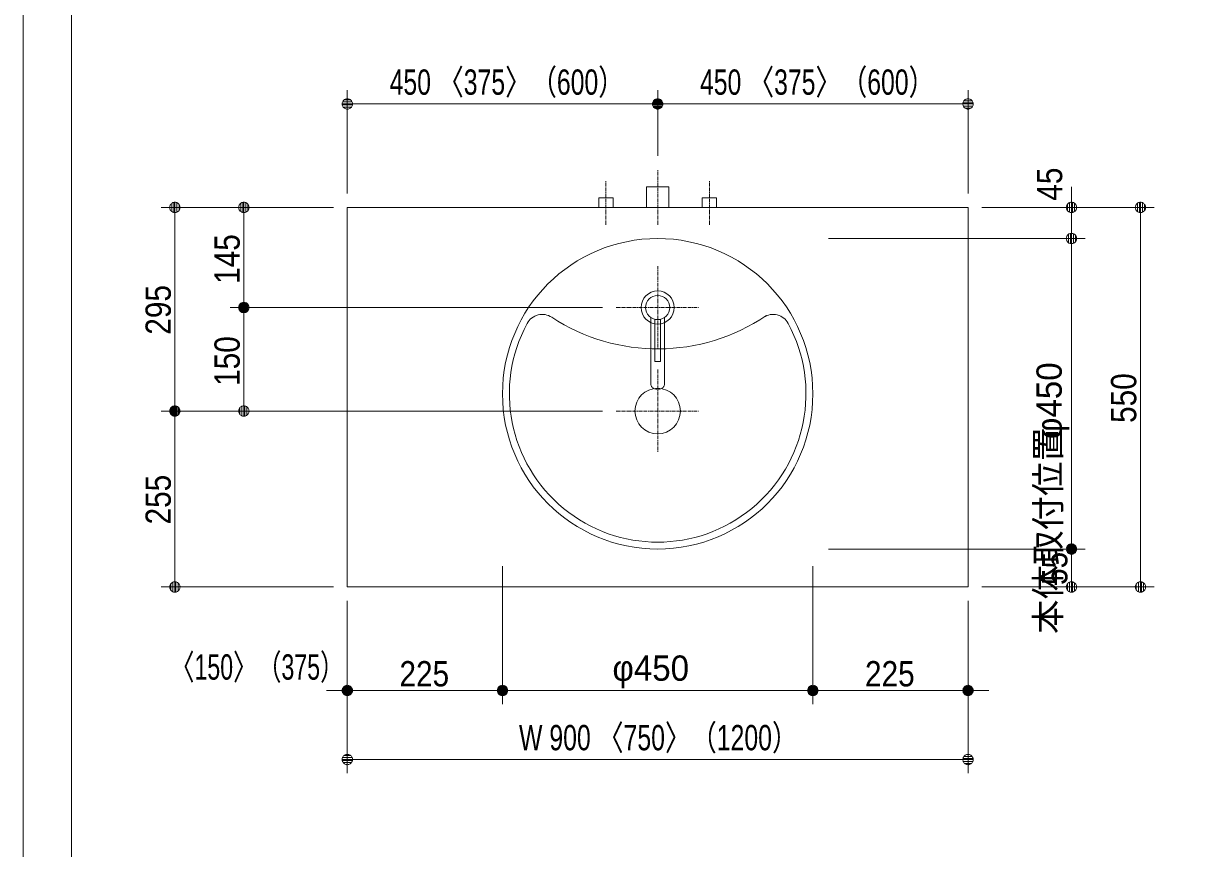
# Model space of a CAD drawing. Units: millimetres, scale not verified. Extents: x -6062 to 6062, y -3045 to 3045.
# Drawn here: x -5788 to -4108, y -799 to 397 of the extents above; entities that cross this region are included whole.
import ezdxf
from ezdxf.enums import TextEntityAlignment as Align

# ---------------------------------------------------------------- set-up
doc = ezdxf.new("R2010")
doc.units = ezdxf.units.MM
doc.header["$LTSCALE"] = 20
doc.linetypes.add('CHAIN1', pattern=[8, 5, -1, 1, -1])
for name, color, linetype, lineweight in [('0-0_1図面枠', 7, 'Continuous', 9), ('0-2_5ボウル・キャビネット', 7, 'Continuous', 9), ('0-3_2寸法-2', 7, 'Continuous', 9), ('0-4_0', 7, 'Continuous', 9), ('0-5_2寸法-1', 7, 'Continuous', 9), ('0-7_4給排水', 7, 'Continuous', 9)]:
    doc.layers.add(name, color=color, linetype=linetype, lineweight=lineweight)
doc.styles.add('ＭＳ Ｐゴシック', font='')
doc.styles.get('ＭＳ Ｐゴシック').set_extended_font_data('MS PGothic')

# ---------------------------------------------------------------- blocks, each defined once
blk = doc.blocks.new('グループ-2')
at = {"layer": '0-0_1図面枠'}
blk.add_lwpolyline([(-80000, 55400), (80000, 55400), (80000, -55400), (-80000, -55400)], close=True, dxfattribs=at)
blk = doc.blocks.new('図面枠')
at = {"layer": '0-0_1図面枠'}
blk.add_blockref('グループ-2', (0, 0), dxfattribs=at)
blk = doc.blocks.new('_Dot')
at = {"layer": '0-4_0'}
for p, q in [((-10, 0), (-20, 0)), ((9.78, 2), (-9.78, 2)), ((7.99, 6), (-7.99, 6)), ((9.16, -3.98), (-9.16, -3.98)), ((6, -7.98), (-6, -7.98))]:
    blk.add_line(p, q, dxfattribs=at)
for points in [[(10, 0), (9.92, 1.25), (9.69, 2.49), (9.3, 3.68), (8.76, 4.82), (8.09, 5.88), (7.29, 6.85), (6.37, 7.71), (5.36, 8.44), (4.26, 9.05), (3.09, 9.51), (1.87, 9.82), (0.63, 9.98), (-0.63, 9.98), (-1.87, 9.82), (-3.09, 9.51), (-4.26, 9.05), (-5.36, 8.44), (-6.37, 7.71), (-7.29, 6.85), (-8.09, 5.88), (-8.76, 4.82), (-9.3, 3.68), (-9.69, 2.49), (-9.92, 1.25), (-10, 0), (0, 0)], [(-10, 0), (-9.92, -1.25), (-9.69, -2.49), (-9.3, -3.68), (-8.76, -4.82), (-8.09, -5.88), (-7.29, -6.85), (-6.37, -7.71), (-5.36, -8.44), (-4.26, -9.05), (-3.09, -9.51), (-1.87, -9.82), (-0.63, -9.98), (0.63, -9.98), (1.87, -9.82), (3.09, -9.51), (4.26, -9.05), (5.36, -8.44), (6.37, -7.71), (7.29, -6.85), (8.09, -5.88), (8.76, -4.82), (9.3, -3.68), (9.69, -2.49), (9.92, -1.25), (10, 0), (0, 0)]]:
    blk.add_lwpolyline(points, close=True, dxfattribs=at)
blk = doc.blocks.new('グループ-6')
at = {"layer": '0-7_4給排水', "linetype": 'CHAIN1'}
blk.add_line((-61600, 2100), (-61600, 3700), dxfattribs=at)
at = {"layer": '0-7_4給排水'}
blk.add_lwpolyline([(-61920, 2600), (-61920, 3200), (-61280, 3200), (-61280, 2600)], dxfattribs=at)
blk = doc.blocks.new('グループ-12')
at = {"layer": '0-2_5ボウル・キャビネット', "linetype": 'CHAIN1'}
for p, q in [((-61600, -2100), (-61600, -4500)), ((-62800, -3300), (-60400, -3300))]:
    blk.add_line(p, q, dxfattribs=at)
at = {"layer": '0-2_5ボウル・キャビネット'}
for centre, radius in [((-61600, -2800), 4500), ((-61600, -3300), 660)]:
    blk.add_circle(centre, radius, dxfattribs=at)
for centre, radius, start, end in [((-64946.6, -1000), 500, 56.72696, 151.72629), ((-61600, 4100), 5600, 236.72696, 304.07792), ((-58253.4, -1000), 500, 28.27371, 123.27304), ((-61600, -2800), 4300, 151.72629, 28.27371)]:
    blk.add_arc(centre, radius, start, end, dxfattribs=at)
blk = doc.blocks.new('グループ-19')
at = {"layer": '0-7_4給排水', "linetype": 'CHAIN1'}
for p, q in [((-61600, 900), (-61600, -1500)), ((-62800, -300), (-60400, -300))]:
    blk.add_line(p, q, dxfattribs=at)
at = {"layer": '0-7_4給排水'}
for points in [[(-61800, -587.2), (-61800, -2517.1), (-61799.2, -2530.8), (-61796.7, -2545), (-61792.3, -2559.2), (-61786, -2573.5), (-61777.7, -2587.4), (-61767.4, -2600.9), (-61755.3, -2613.6), (-61741.4, -2625.4), (-61726.1, -2636), (-61709.4, -2645.3), (-61691.9, -2653.2), (-61673.6, -2659.5), (-61655, -2664.4), (-61636.4, -2667.7), (-61618, -2669.7), (-61600, -2670.3), (-61582, -2669.7), (-61563.6, -2667.7), (-61545, -2664.4), (-61526.4, -2659.5), (-61508.1, -2653.2), (-61490.6, -2645.3), (-61473.9, -2636), (-61458.6, -2625.4), (-61444.7, -2613.6), (-61432.6, -2600.9), (-61422.3, -2587.4), (-61414, -2573.5), (-61407.7, -2559.2), (-61403.3, -2545), (-61400.8, -2530.8), (-61400, -2517.1), (-61400, -587.2)], [(-61680, -640.7), (-61680, -1860), (-61520, -1860), (-61520, -640.7)]]:
    blk.add_lwpolyline(points, dxfattribs=at)
for radius in [480, 350]:
    blk.add_circle((-61600, -300), radius, dxfattribs=at)
blk = doc.blocks.new('止水栓_平面_W75')
at = {"layer": '0-7_4給排水', "linetype": 'CHAIN1'}
for p, q in [((-1500, -500), (-1500, 780)), ((1500, -500), (1500, 780))]:
    blk.add_line(p, q, dxfattribs=at)
at = {"layer": '0-7_4給排水'}
for points in [[(-1710, 0), (-1710, 280), (-1290, 280), (-1290, 0)], [(1290, 0), (1290, 280), (1710, 280), (1710, 0)]]:
    blk.add_lwpolyline(points, dxfattribs=at)

msp = doc.modelspace()

# ---------------------------------------------------------------- linework, layer by layer
at = {"layer": '0-0_1図面枠'}
msp.add_line((-5717.5, 1750), (-5717.5, -2420), dxfattribs=at)
at = {"layer": '0-2_5ボウル・キャビネット'}
msp.add_lwpolyline([(-5317.5, 130), (-4417.5, 130), (-4417.5, -420), (-5317.5, -420)], close=True, dxfattribs=at)
at = {"layer": '0-3_2寸法-2'}
for p, q in [((-4267.5, 145.01), (-4267.5, 160.01)), ((-4397.5, 130), (-4247.5, 130)), ((-4267.5, 85), (-4267.5, 130)), ((-4397.5, 85), (-4247.5, 85)), ((-4267.5, 69.99), (-4267.5, 54.99)), ((-5317.5, -440), (-5317.5, -590)), ((-5092.5, -440), (-5092.5, -590)), ((-4642.5, -440), (-4642.5, -590)), ((-4417.5, -440), (-4417.5, -590)), ((-5332.51, -570), (-5347.51, -570)), ((-5092.5, -570), (-5317.5, -570)), ((-5077.49, -570), (-5062.49, -570)), ((-4657.51, -570), (-4672.51, -570)), ((-4642.5, -570), (-4417.5, -570)), ((-4402.49, -570), (-4387.49, -570))]:
    msp.add_line(p, q, dxfattribs=at)
at = {"layer": '0-5_2寸法-1'}
for p, q in [((-5317.5, 150), (-5317.5, 300)), ((-4867.5, 205), (-4867.5, 300)), ((-4867.5, 205), (-4867.5, 300)), ((-4417.5, 150), (-4417.5, 300)), ((-4882.51, 280), (-5302.49, 280)), ((-4852.49, 280), (-4432.51, 280)), ((-5487.5, 130), (-5587.5, 130)), ((-5337.5, 130), (-5487.5, 130)), ((-4247.5, 130), (-4147.5, 130)), ((-5567.5, -149.99), (-5567.5, 114.99)), ((-5467.5, 0.01), (-5467.5, 114.99)), ((-4167.5, -404.99), (-4167.5, 114.99)), ((-4620, 85), (-4247.5, 85)), ((-4267.5, 69.99), (-4267.5, -349.99)), ((-4947.5, -15), (-5487.5, -15)), ((-4947.5, -15), (-5487.5, -15)), ((-5467.5, -30.01), (-5467.5, -149.99)), ((-5487.5, -165), (-5587.5, -165)), ((-5487.5, -165), (-5587.5, -165)), ((-4947.5, -165), (-5487.5, -165)), ((-5567.5, -180.01), (-5567.5, -404.99)), ((-4620, -365), (-4247.5, -365)), ((-4397.5, -365), (-4247.5, -365)), ((-4267.5, -404.99), (-4267.5, -380.01)), ((-5092.5, -390), (-5092.5, -590)), ((-4642.5, -390), (-4642.5, -590)), ((-5337.5, -420), (-5587.5, -420)), ((-4397.5, -420), (-4247.5, -420)), ((-4247.5, -420), (-4147.5, -420)), ((-5317.5, -440), (-5317.5, -590)), ((-5092.5, -440), (-5092.5, -590)), ((-4642.5, -440), (-4642.5, -590)), ((-4417.5, -440), (-4417.5, -590)), ((-5107.51, -570), (-5302.49, -570)), ((-4657.51, -570), (-5077.49, -570)), ((-4627.49, -570), (-4432.51, -570)), ((-5317.5, -590), (-5317.5, -690)), ((-4417.5, -590), (-4417.5, -690)), ((-4432.51, -670), (-5302.49, -670))]:
    msp.add_line(p, q, dxfattribs=at)

# ---------------------------------------------------------------- block references
at = {"layer": '0-0_1図面枠', "xscale": 0.05, "yscale": 0.05}
msp.add_blockref('図面枠', (-1787.5, 0), dxfattribs=at)
at = {"layer": '0-2_5ボウル・キャビネット', "xscale": 0.05, "yscale": 0.05}
msp.add_blockref('グループ-12', (-1787.5, 0), dxfattribs=at)
at = {"layer": '0-3_2寸法-2', "xscale": 0.7503418, "yscale": 0.7503418}
for p, rotation in [((-4267.5, 130), 270), ((-4267.5, 85), 90), ((-5092.5, -570), 180), ((-4417.5, -570), 180)]:
    msp.add_blockref('_Dot', p, dxfattribs=dict(at, rotation=rotation))
for p in [(-5317.5, -570), (-4642.5, -570)]:
    msp.add_blockref('_Dot', p, dxfattribs=at)
at = {"layer": '0-5_2寸法-1', "xscale": 0.7503418, "yscale": 0.7503418}
for p, rotation in [((-5317.5, 280), 180), ((-4867.5, 280), 180), ((-5567.5, 130), 90), ((-5467.5, 130), 90), ((-4167.5, 130), 90), ((-4267.5, 85), 90), ((-5467.5, -15), 270), ((-5467.5, -15), 90), ((-5567.5, -165), 270), ((-5467.5, -165), 270), ((-5567.5, -165), 90), ((-4267.5, -365), 270), ((-4267.5, -365), 90), ((-5567.5, -420), 270), ((-4267.5, -420), 270), ((-4167.5, -420), 270), ((-5317.5, -570), 180), ((-5092.5, -570), 180), ((-4642.5, -570), 180), ((-5317.5, -670), 180)]:
    msp.add_blockref('_Dot', p, dxfattribs=dict(at, rotation=rotation))
for p in [(-4867.5, 280), (-4417.5, 280), (-5092.5, -570), (-4642.5, -570), (-4417.5, -570), (-4417.5, -670)]:
    msp.add_blockref('_Dot', p, dxfattribs=at)
at = {"layer": '0-7_4給排水', "xscale": 0.05, "yscale": 0.05}
for name, p in [('グループ-6', (-1787.5, 0)), ('止水栓_平面_W75', (-4867.5, 130)), ('グループ-19', (-1787.5, 0))]:
    msp.add_blockref(name, p, dxfattribs=at)

# ---------------------------------------------------------------- texts
at = {"layer": '0-3_2寸法-2', "style": 'ＭＳ Ｐゴシック', "width": 0.9}
msp.add_text('45', height=36.66, rotation=90, dxfattribs=at).set_placement((-4269.98, 139.8), align=Align.BOTTOM_LEFT)
at = {"layer": '0-3_2寸法-2', "style": 'ＭＳ Ｐゴシック'}
msp.add_text('本体取付位置', height=36.66, rotation=90, dxfattribs=at).set_placement((-4272.19, -488.14), align=Align.BOTTOM_LEFT)
at = {"layer": '0-3_2寸法-2', "style": 'ＭＳ Ｐゴシック', "width": 0.7}
msp.add_text('〈150〉（375）', height=36.69, dxfattribs=at).set_placement((-5574.2, -565.31), align=Align.BOTTOM_LEFT)
at = {"layer": '0-5_2寸法-1', "style": 'ＭＳ Ｐゴシック'}
for s, height, width, p in [('450 〈375〉（600）', 36.66, 0.75, (-5256.19, 282.35)), ('450 〈375〉（600）', 36.66, 0.75, (-4806.19, 282.35)), ('225', 36.66, 0.9, (-5241.89, -575.06)), ('225', 36.66, 0.9, (-4566.89, -575.06)), ('W 900 〈750〉（1200）', 36.69, 0.75, (-5068.55, -667.65))]:
    msp.add_text(s, height=height, dxfattribs=dict(at, width=width)).set_placement(p, align=Align.BOTTOM_LEFT)
at = {"layer": '0-5_2寸法-1', "style": 'ＭＳ Ｐゴシック', "width": 0.9}
for s, p in [('145', (-5462.54, 19.28)), ('295', (-5562.44, -54.39)), ('150', (-5462.54, -128.61)), ('550', (-4162.54, -182.28)), ('255', (-5562.44, -329.39)), ('55', (-4262.44, -417.09))]:
    msp.add_text(s, height=36.66, rotation=90, dxfattribs=at).set_placement(p, align=Align.BOTTOM_LEFT)
at = {"layer": '0-5_2寸法-1', "style": 'ＭＳ Ｐゴシック'}
msp.add_text('φ450', height=36.66, rotation=90, dxfattribs=at).set_placement((-4270.62, -205.61), align=Align.BOTTOM_LEFT)
msp.add_text('φ450', height=36.66, dxfattribs=at).set_placement((-4933.11, -566.88), align=Align.BOTTOM_LEFT)

doc.saveas('drawing.dxf')
